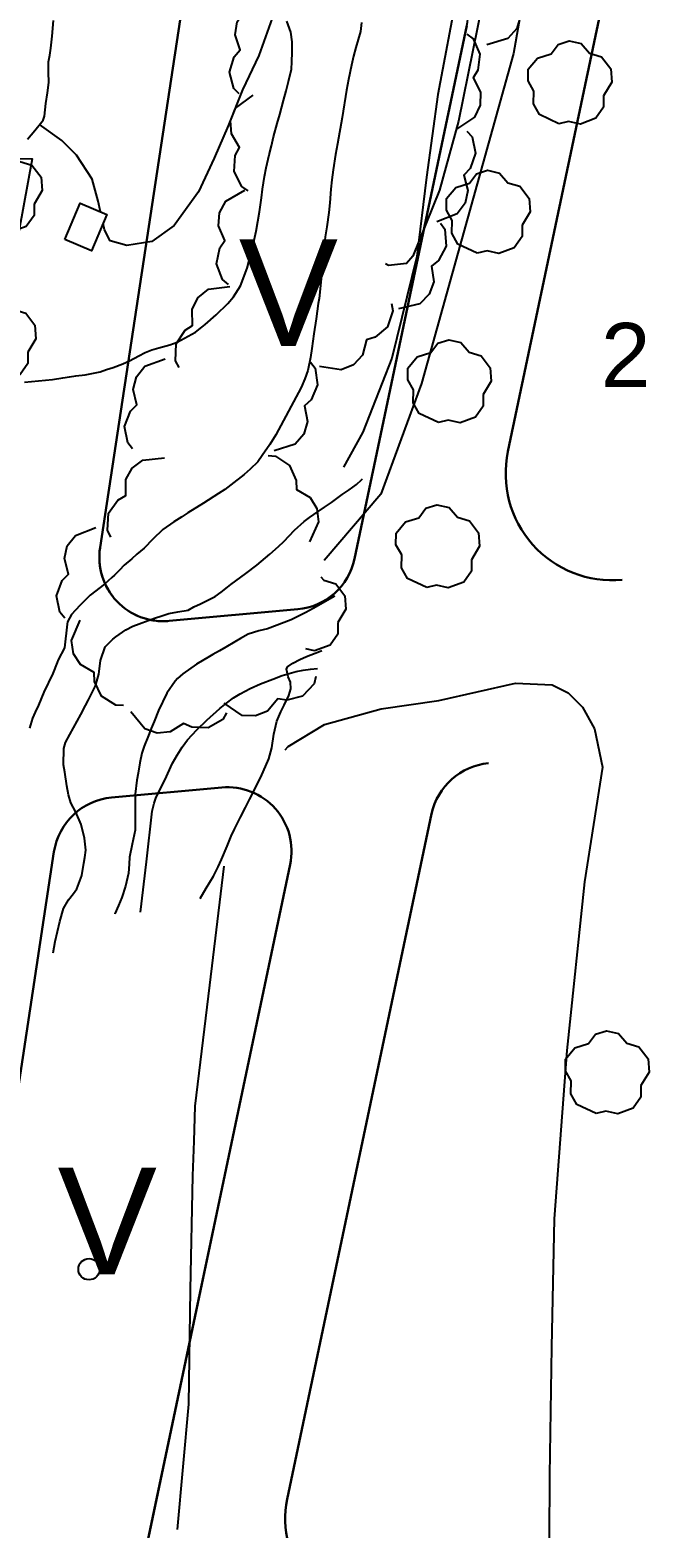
# Model space of a CAD drawing. Extents: x 483350 to 484165, y 4631134 to 4631561.
# Drawn here: x 484135.6 to 484164.6, y 4631309.8 to 4631380 of the extents above; entities that cross this region are included whole.
import ezdxf

# ---------------------------------------------------------------- set-up
doc = ezdxf.new("R2010")
doc.units = 0
doc.header["$MEASUREMENT"] = 0
for name, color, linetype, plot in [('1000_corbes', 35, 'Continuous', False), ('1000_corbes mestres', 37, 'Continuous', False), ('_arees', 31, 'Continuous', False)]:
    doc.layers.add(name, color=color, linetype=linetype, plot=plot)
doc.layers.add('_POUM POLIGON', color=5, linetype='Continuous', lineweight=30)
for name, color, linetype in [('_TEXT ALÇADA', 10, 'Continuous'), ('_txt claus 1000', 255, 'Continuous'), ('camins', 252, 'Continuous'), ('corbes_ nivell', 35, 'Continuous'), ('illes', 252, 'Continuous'), ('parcel.les', 252, 'Continuous'), ('topo', 252, 'Continuous'), ('voreres', 252, 'Continuous')]:
    doc.layers.add(name, color=color, linetype=linetype)
doc.layers.add('vegetació_ boscos', color=7, linetype='Continuous', true_color=0x8bb078)
doc.layers.add('vegetació_arbres', color=7, linetype='Continuous', true_color=0x8bb078)
doc.styles.add('1000SW25', font='arial.ttf', dxfattribs={"height": 2.5})
doc.styles.add('1000SW50', font='swissl.ttf', dxfattribs={"height": 5})

msp = doc.modelspace()

# ---------------------------------------------------------------- linework, layer by layer
at = {"layer": '1000_corbes', "extrusion": (0, 0, -1)}
msp.add_lwpolyline([(-484159.883, 4631405.86), (-484160.568, 4631402.905), (-484160.515, 4631399.741), (-484160.006, 4631396.612), (-484159.278, 4631393.358), (-484158.047, 4631389.102), (-484156.724, 4631385.1), (-484155.641, 4631381.89), (-484154.714, 4631377.009), (-484154.186, 4631373.122), (-484153.737, 4631369.4), (-484152.558, 4631364.636), (-484151.198, 4631361.171), (-484150.294, 4631359.524)], dxfattribs=at)
at = {"layer": '1000_corbes', "flags": 128}
for points in [[(484135.343, 4631363.515), (484136.664, 4631363.644), (484137.142, 4631363.72), (484137.454, 4631363.767), (484137.752, 4631363.811), (484138.183, 4631363.859), (484138.897, 4631364.001), (484139.192, 4631364.107), (484139.493, 4631364.208), (484139.954, 4631364.38), (484140.261, 4631364.517), (484140.699, 4631364.753), (484140.994, 4631364.901), (484141.305, 4631365.025), (484141.637, 4631365.125), (484142.151, 4631365.265), (484142.504, 4631365.388), (484143.357, 4631365.864), (484143.662, 4631366.095), (484143.812, 4631366.213), (484144.323, 4631366.673), (484144.87, 4631367.198), (484145.139, 4631367.52), (484145.464, 4631368.025), (484145.78, 4631368.854), (484145.939, 4631369.449), (484146.046, 4631369.891), (484146.202, 4631370.59), (484146.285, 4631371.053), (484146.364, 4631371.499), (484146.457, 4631372.152), (484146.506, 4631372.566), (484146.586, 4631373.156), (484146.667, 4631373.557), (484146.813, 4631374.173), (484146.919, 4631374.59), (484147.021, 4631375.014), (484147.189, 4631375.643), (484147.306, 4631376.06), (484147.484, 4631376.724), (484147.605, 4631377.169), (484147.721, 4631377.609), (484147.851, 4631378.196), (484147.879, 4631378.537), (484147.886, 4631378.988), (484147.889, 4631379.47), (484147.826, 4631379.925), (484147.64, 4631380.437)], [(484135.343, 4631363.515), (484136.664, 4631363.644), (484137.142, 4631363.72), (484137.454, 4631363.767), (484137.752, 4631363.811), (484138.183, 4631363.859), (484138.897, 4631364.001), (484139.192, 4631364.107), (484139.493, 4631364.208), (484139.954, 4631364.38), (484140.261, 4631364.517), (484140.699, 4631364.753), (484140.994, 4631364.901), (484141.305, 4631365.025), (484141.637, 4631365.125), (484142.151, 4631365.265), (484142.504, 4631365.388), (484143.357, 4631365.864), (484143.662, 4631366.095), (484143.812, 4631366.213), (484144.323, 4631366.673), (484144.87, 4631367.198), (484145.139, 4631367.52), (484145.464, 4631368.025), (484145.78, 4631368.854), (484145.939, 4631369.449), (484146.046, 4631369.891), (484146.202, 4631370.59), (484146.285, 4631371.053), (484146.364, 4631371.499), (484146.457, 4631372.152), (484146.506, 4631372.566), (484146.586, 4631373.156), (484146.667, 4631373.557), (484146.813, 4631374.173), (484146.919, 4631374.59), (484147.021, 4631375.014), (484147.189, 4631375.643), (484147.306, 4631376.06), (484147.484, 4631376.724), (484147.605, 4631377.169), (484147.721, 4631377.609), (484147.851, 4631378.196), (484147.879, 4631378.537), (484147.886, 4631378.988), (484147.889, 4631379.47), (484147.826, 4631379.925), (484147.64, 4631380.437)], [(484136.685, 4631336.766), (484136.777, 4631337.298), (484136.997, 4631338.224), (484137.168, 4631338.845), (484137.405, 4631339.251), (484137.641, 4631339.549), (484137.792, 4631339.764), (484138.025, 4631340.382), (484138.131, 4631340.966), (484138.176, 4631341.231), (484138.215, 4631341.573), (484138.16, 4631342.134), (484138.002, 4631342.783), (484137.748, 4631343.35), (484137.521, 4631343.792), (484137.402, 4631344.173), (484137.323, 4631344.594), (484137.23, 4631345.238), (484137.173, 4631345.569), (484137.186, 4631346.349), (484137.273, 4631346.625), (484137.469, 4631346.998), (484137.989, 4631347.934), (484138.205, 4631348.353), (484138.347, 4631348.63), (484138.666, 4631349.284), (484138.825, 4631349.819), (484138.847, 4631349.95), (484138.913, 4631350.467), (484139.131, 4631351.115), (484139.478, 4631351.465), (484139.625, 4631351.58), (484140.087, 4631351.902), (484140.415, 4631352.075), (484141.435, 4631352.448), (484141.78, 4631352.563), (484142.109, 4631352.665), (484142.535, 4631352.755), (484143.018, 4631352.826), (484143.273, 4631352.989), (484143.597, 4631353.122), (484144.279, 4631353.472), (484144.557, 4631353.674), (484144.862, 4631353.905), (484145.02, 4631354.032), (484145.718, 4631354.545), (484146.227, 4631354.943), (484146.84, 4631355.445), (484147.254, 4631355.815), (484147.494, 4631356.051), (484147.747, 4631356.308), (484147.994, 4631356.57), (484148.457, 4631356.977), (484148.702, 4631357.165), (484149.114, 4631357.456), (484149.412, 4631357.656), (484149.735, 4631357.882), (484150.239, 4631358.251), (484150.559, 4631358.475), (484150.911, 4631358.723), (484151.144, 4631358.933), (484151.178, 4631358.98)], [(484136.685, 4631336.766), (484136.777, 4631337.298), (484136.997, 4631338.224), (484137.168, 4631338.845), (484137.405, 4631339.251), (484137.641, 4631339.549), (484137.792, 4631339.764), (484138.025, 4631340.382), (484138.131, 4631340.966), (484138.176, 4631341.231), (484138.215, 4631341.573), (484138.16, 4631342.134), (484138.002, 4631342.783), (484137.748, 4631343.35), (484137.521, 4631343.792), (484137.402, 4631344.173), (484137.323, 4631344.594), (484137.23, 4631345.238), (484137.173, 4631345.569), (484137.186, 4631346.349), (484137.273, 4631346.625), (484137.469, 4631346.998), (484137.989, 4631347.934), (484138.205, 4631348.353), (484138.347, 4631348.63), (484138.666, 4631349.284), (484138.825, 4631349.819), (484138.847, 4631349.95), (484138.913, 4631350.467), (484139.131, 4631351.115), (484139.478, 4631351.465), (484139.625, 4631351.58), (484140.087, 4631351.902), (484140.415, 4631352.075), (484141.435, 4631352.448), (484141.78, 4631352.563), (484142.109, 4631352.665), (484142.535, 4631352.755), (484143.018, 4631352.826), (484143.273, 4631352.989), (484143.597, 4631353.122), (484144.279, 4631353.472), (484144.557, 4631353.674), (484144.862, 4631353.905), (484145.02, 4631354.032), (484145.718, 4631354.545), (484146.227, 4631354.943), (484146.84, 4631355.445), (484147.254, 4631355.815), (484147.494, 4631356.051), (484147.747, 4631356.308), (484147.994, 4631356.57), (484148.457, 4631356.977), (484148.702, 4631357.165), (484149.114, 4631357.456), (484149.412, 4631357.656), (484149.735, 4631357.882), (484150.239, 4631358.251), (484150.559, 4631358.475), (484150.911, 4631358.723), (484151.144, 4631358.933), (484151.178, 4631358.98)], [(484149.884, 4631353.486), (484149.857, 4631353.469), (484149.011, 4631352.977), (484148.705, 4631352.806), (484148.534, 4631352.723), (484147.838, 4631352.381), (484146.728, 4631351.949), (484146.331, 4631351.854), (484145.832, 4631351.695), (484145.465, 4631351.503), (484145.207, 4631351.348), (484144.788, 4631351.085), (484144.482, 4631350.913), (484144.166, 4631350.741), (484144.009, 4631350.651), (484143.413, 4631350.299), (484142.763, 4631349.84), (484142.522, 4631349.621), (484142.41, 4631349.496), (484142.009, 4631348.931), (484141.621, 4631348.118), (484141.421, 4631347.609), (484141.288, 4631347.282), (484141.155, 4631346.955), (484140.955, 4631346.457), (484140.848, 4631346.123), (484140.75, 4631345.668), (484140.676, 4631345.179), (484140.617, 4631344.851), (484140.532, 4631344.195), (484140.528, 4631343.688), (484140.533, 4631342.51), (484140.392, 4631341.851), (484140.259, 4631341.243), (484140.256, 4631340.923), (484140.216, 4631340.496), (484140.072, 4631339.894), (484139.908, 4631339.358), (484139.749, 4631338.973), (484139.571, 4631338.596), (484139.572, 4631338.585)], [(484149.884, 4631353.486), (484149.857, 4631353.469), (484149.011, 4631352.977), (484148.705, 4631352.806), (484148.534, 4631352.723), (484147.838, 4631352.381), (484146.728, 4631351.949), (484146.331, 4631351.854), (484145.832, 4631351.695), (484145.465, 4631351.503), (484145.207, 4631351.348), (484144.788, 4631351.085), (484144.482, 4631350.913), (484144.166, 4631350.741), (484144.009, 4631350.651), (484143.413, 4631350.299), (484142.763, 4631349.84), (484142.522, 4631349.621), (484142.41, 4631349.496), (484142.009, 4631348.931), (484141.621, 4631348.118), (484141.421, 4631347.609), (484141.288, 4631347.282), (484141.155, 4631346.955), (484140.955, 4631346.457), (484140.848, 4631346.123), (484140.75, 4631345.668), (484140.676, 4631345.179), (484140.617, 4631344.851), (484140.532, 4631344.195), (484140.528, 4631343.688), (484140.533, 4631342.51), (484140.392, 4631341.851), (484140.259, 4631341.243), (484140.256, 4631340.923), (484140.216, 4631340.496), (484140.072, 4631339.894), (484139.908, 4631339.358), (484139.749, 4631338.973), (484139.571, 4631338.596), (484139.572, 4631338.585)], [(484143.58, 4631339.306), (484143.86, 4631339.797), (484144.197, 4631340.35), (484144.419, 4631340.801), (484144.574, 4631341.14), (484144.847, 4631341.766), (484145.038, 4631342.229), (484145.188, 4631342.563), (484145.462, 4631343.118), (484145.699, 4631343.572), (484145.889, 4631343.945), (484146.212, 4631344.596), (484146.471, 4631345.111), (484146.64, 4631345.491), (484146.791, 4631345.862), (484146.934, 4631346.368), (484147.037, 4631347.007), (484147.177, 4631347.629), (484147.361, 4631348.067), (484147.509, 4631348.369), (484147.729, 4631348.828), (484147.829, 4631349.131), (484147.813, 4631349.447), (484147.709, 4631349.702), (484147.624, 4631350.063), (484147.67, 4631350.173), (484147.924, 4631350.348), (484148.241, 4631350.509), (484148.56, 4631350.647), (484149.176, 4631350.889), (484149.282, 4631350.929)], [(484143.58, 4631339.306), (484143.86, 4631339.797), (484144.197, 4631340.35), (484144.419, 4631340.801), (484144.574, 4631341.14), (484144.847, 4631341.766), (484145.038, 4631342.229), (484145.188, 4631342.563), (484145.462, 4631343.118), (484145.699, 4631343.572), (484145.889, 4631343.945), (484146.212, 4631344.596), (484146.471, 4631345.111), (484146.64, 4631345.491), (484146.791, 4631345.862), (484146.934, 4631346.368), (484147.037, 4631347.007), (484147.177, 4631347.629), (484147.361, 4631348.067), (484147.509, 4631348.369), (484147.729, 4631348.828), (484147.829, 4631349.131), (484147.813, 4631349.447), (484147.709, 4631349.702), (484147.624, 4631350.063), (484147.67, 4631350.173), (484147.924, 4631350.348), (484148.241, 4631350.509), (484148.56, 4631350.647), (484149.176, 4631350.889), (484149.282, 4631350.929)]]:
    msp.add_lwpolyline(points, dxfattribs=at)
at = {"layer": '1000_corbes mestres', "flags": 128}
msp.add_lwpolyline([(484151.145, 4631380.383), (484151.094, 4631379.961), (484150.876, 4631379.199), (484150.769, 4631378.806), (484150.664, 4631378.378), (484150.527, 4631377.7), (484150.439, 4631377.208), (484150.229, 4631375.923), (484150.019, 4631374.685), (484149.923, 4631374.196), (484149.808, 4631373.47), (484149.747, 4631373.008), (484149.7, 4631372.567), (484149.649, 4631371.918), (484149.607, 4631371.477), (484149.507, 4631370.792), (484149.441, 4631370.324), (484149.386, 4631369.857), (484149.333, 4631369.14), (484149.147, 4631367.44), (484149.112, 4631367.197), (484149.007, 4631366.484), (484148.897, 4631365.775), (484148.805, 4631365.099), (484148.754, 4631364.672), (484148.619, 4631364.067), (484148.484, 4631363.666), (484148.315, 4631363.264), (484147.117, 4631361.043), (484146.84, 4631360.598), (484146.486, 4631360.072), (484146.274, 4631359.784), (484145.924, 4631359.437), (484145.643, 4631359.184), (484145.02, 4631358.695), (484144.733, 4631358.491), (484144.443, 4631358.294), (484143.731, 4631357.838), (484142.998, 4631357.383), (484142.724, 4631357.21), (484142.351, 4631356.975), (484141.835, 4631356.605), (484141.355, 4631356.155), (484140.949, 4631355.74), (484140.608, 4631355.445), (484140.369, 4631355.24), (484140.014, 4631354.929), (484139.791, 4631354.7), (484139.563, 4631354.464), (484139.444, 4631354.356), (484139.092, 4631354.048), (484138.417, 4631353.526), (484137.935, 4631353.05), (484137.541, 4631352.619), (484137.354, 4631352.286), (484137.343, 4631352.178), (484137.224, 4631351.053), (484136.93, 4631350.5), (484136.88, 4631350.372), (484136.669, 4631349.851), (484136.253, 4631348.983), (484135.999, 4631348.366), (484135.846, 4631348.052), (484135.72, 4631347.757), (484135.58, 4631347.296)], dxfattribs=at)
msp.add_lwpolyline([(484151.145, 4631380.383), (484151.094, 4631379.961), (484150.876, 4631379.199), (484150.769, 4631378.806), (484150.664, 4631378.378), (484150.527, 4631377.7), (484150.439, 4631377.208), (484150.229, 4631375.923), (484150.019, 4631374.685), (484149.923, 4631374.196), (484149.808, 4631373.47), (484149.747, 4631373.008), (484149.7, 4631372.567), (484149.649, 4631371.918), (484149.607, 4631371.477), (484149.507, 4631370.792), (484149.441, 4631370.324), (484149.386, 4631369.857), (484149.333, 4631369.14), (484149.147, 4631367.44), (484149.112, 4631367.197), (484149.007, 4631366.484), (484148.897, 4631365.775), (484148.805, 4631365.099), (484148.754, 4631364.672), (484148.619, 4631364.067), (484148.484, 4631363.666), (484148.315, 4631363.264), (484147.117, 4631361.043), (484146.84, 4631360.598), (484146.486, 4631360.072), (484146.274, 4631359.784), (484145.924, 4631359.437), (484145.643, 4631359.184), (484145.02, 4631358.695), (484144.733, 4631358.491), (484144.443, 4631358.294), (484143.731, 4631357.838), (484142.998, 4631357.383), (484142.724, 4631357.21), (484142.351, 4631356.975), (484141.835, 4631356.605), (484141.355, 4631356.155), (484140.949, 4631355.74), (484140.608, 4631355.445), (484140.369, 4631355.24), (484140.014, 4631354.929), (484139.791, 4631354.7), (484139.563, 4631354.464), (484139.444, 4631354.356), (484139.092, 4631354.048), (484138.417, 4631353.526), (484137.935, 4631353.05), (484137.541, 4631352.619), (484137.354, 4631352.286), (484137.343, 4631352.178), (484137.224, 4631351.053), (484136.93, 4631350.5), (484136.88, 4631350.372), (484136.669, 4631349.851), (484136.253, 4631348.983), (484135.999, 4631348.366), (484135.846, 4631348.052), (484135.72, 4631347.757), (484135.58, 4631347.296)], dxfattribs=at)
at = {"layer": '_arees'}
msp.add_lwpolyline([(484156.076, 4631380.23, 0.465801), (484153.244, 4631383.847), (484145.864, 4631384.103, 0.380727), (484142.793, 4631381.554), (484138.886, 4631355.757, 0.458959), (484141.852, 4631352.307, 0.02266), (484142.124, 4631352.32), (484148.149, 4631352.867, 0.329351), (484150.813, 4631355.237)], format="xyb", close=True, dxfattribs=at)
at = {"layer": '_arees', "ltscale": 10}
msp.add_lwpolyline([(484147.796, 4631340.905, 0.504493), (484144.588, 4631344.511), (484139.422, 4631344.041, 0.345279), (484136.727, 4631341.503), (484131.603, 4631307.673, 0.484903), (484134.824, 4631304.235), (484137.949, 4631304.501, 0.330944), (484140.63, 4631306.872)], format="xyb", close=True, dxfattribs=at)
at = {"layer": '_POUM POLIGON'}
for p, q in [((484142.793, 4631381.554), (484138.886, 4631355.757)), ((484150.813, 4631355.237), (484156.076, 4631380.23)), ((484142.124, 4631352.32), (484148.149, 4631352.867)), ((484147.661, 4631311.145), (484154.427, 4631343.277)), ((484136.727, 4631341.503), (484131.603, 4631307.673)), ((484140.63, 4631306.872), (484147.796, 4631340.905))]:
    msp.add_line(p, q, dxfattribs=at)
at = {"layer": '_POUM POLIGON', "linetype": 'Continuous'}
msp.add_line((484144.588, 4631344.511), (484139.422, 4631344.041), dxfattribs=at)
at = {"layer": '_POUM POLIGON', "flags": 128}
msp.add_lwpolyline([(484158.002, 4631360.258), (484164.153, 4631389.472), (484137.982, 4631390.379)], dxfattribs=at)
at = {"layer": '_POUM POLIGON'}
for centre, radius, start, end in [((484162.895, 4631359.228), 5, 168.10982, 275.19232), ((484141.852, 4631355.307), 3, 171.38718, 275.19232), ((484147.878, 4631355.855), 3, 275.19232, 348.10982), ((484157.362, 4631342.659), 3, 95.19232, 168.10982), ((484152.065, 4631310.218), 4.5, 168.10982, 274.86316)]:
    msp.add_arc(centre, radius, start, end, dxfattribs=at)
at = {"layer": '_POUM POLIGON', "linetype": 'Continuous'}
for centre, start, end in [((484144.86, 4631341.523), 348.10982, 95.19232), ((484139.693, 4631341.053), 95.19232, 171.38718)]:
    msp.add_arc(centre, 3, start, end, dxfattribs=at)
at = {"layer": 'camins', "flags": 128}
for points in [[(484146.958, 4631380.574), (484146.329, 4631378.836), (484145.568, 4631377.213), (484144.888, 4631375.526), (484144.237, 4631374.014), (484143.492, 4631372.445), (484142.366, 4631370.854), (484141.306, 4631370.107), (484140.141, 4631369.919), (484139.359, 4631370.138), (484139.094, 4631370.657), (484139.027, 4631370.956)], [(484146.958, 4631380.574), (484146.329, 4631378.836), (484145.568, 4631377.213), (484144.888, 4631375.526), (484144.237, 4631374.014), (484143.492, 4631372.445), (484142.366, 4631370.854), (484141.306, 4631370.107), (484140.141, 4631369.919), (484139.359, 4631370.138), (484139.094, 4631370.657), (484139.027, 4631370.956)], [(484138.904, 4631371.501), (484138.791, 4631372.006), (484138.51, 4631373.034), (484137.786, 4631374.154), (484137.09, 4631374.851), (484136.053, 4631375.591)], [(484138.904, 4631371.501), (484138.791, 4631372.006), (484138.51, 4631373.034), (484137.786, 4631374.154), (484137.09, 4631374.851), (484136.053, 4631375.591)], [(484140.777, 4631338.668), (484141.055, 4631341.033), (484141.333, 4631343.398), (484141.419, 4631343.778), (484141.523, 4631344.052), (484141.914, 4631344.856), (484142.287, 4631345.648), (484142.494, 4631346.033), (484142.728, 4631346.406), (484142.991, 4631346.75), (484143.428, 4631347.221), (484143.896, 4631347.668), (484144.501, 4631348.213), (484144.815, 4631348.47), (484145.144, 4631348.713), (484145.446, 4631348.907), (484145.915, 4631349.156), (484146.407, 4631349.369), (484146.983, 4631349.597), (484147.417, 4631349.756), (484148.077, 4631349.95), (484148.412, 4631350.018), (484148.753, 4631350.061), (484149.084, 4631350.089)], [(484140.777, 4631338.668), (484141.055, 4631341.033), (484141.333, 4631343.398), (484141.419, 4631343.778), (484141.523, 4631344.052), (484141.914, 4631344.856), (484142.287, 4631345.648), (484142.494, 4631346.033), (484142.728, 4631346.406), (484142.991, 4631346.75), (484143.428, 4631347.221), (484143.896, 4631347.668), (484144.501, 4631348.213), (484144.815, 4631348.47), (484145.144, 4631348.713), (484145.446, 4631348.907), (484145.915, 4631349.156), (484146.407, 4631349.369), (484146.983, 4631349.597), (484147.417, 4631349.756), (484148.077, 4631349.95), (484148.412, 4631350.018), (484148.753, 4631350.061), (484149.084, 4631350.089)]]:
    msp.add_lwpolyline(points, dxfattribs=at)
at = {"layer": 'corbes_ nivell', "linetype": 'Continuous', "flags": 128}
msp.add_lwpolyline([(484159.22, 4631391.58), (484159.33, 4631391.34), (484159.81, 4631387.74), (484158.26, 4631378.93), (484153.95, 4631363.45), (484152.04, 4631358.26), (484149.394, 4631355.161)], dxfattribs=at)
at = {"layer": 'illes', "flags": 128}
msp.add_lwpolyline([(484070.895, 4631376.314), (484082.752, 4631375.814), (484101.226, 4631375.035), (484116.318, 4631374.36), (484131.619, 4631374.094), (484135.703, 4631373.986), (484133.831, 4631363.83), (484132.229, 4631351.87), (484119.491, 4631350.365), (484119.49, 4631350.307), (484106.672, 4631349.269), (484104.888, 4631349.115), (484104.915, 4631348.742), (484100.31, 4631348.351), (484100.292, 4631348.899), (484094.39, 4631348.39), (484089.382, 4631347.918), (484089.375, 4631347.695), (484086.712, 4631347.488), (484086.736, 4631347.203), (484084.9, 4631347.161), (484084.901, 4631347.495), (484080.208, 4631347.052), (484075.643, 4631346.586)], dxfattribs=at)
msp.add_lwpolyline([(484070.895, 4631376.314), (484082.752, 4631375.814), (484101.226, 4631375.035), (484116.318, 4631374.36), (484131.619, 4631374.094), (484135.703, 4631373.986), (484133.831, 4631363.83), (484132.229, 4631351.87), (484119.491, 4631350.365), (484119.49, 4631350.307), (484106.672, 4631349.269), (484104.888, 4631349.115), (484104.915, 4631348.742), (484100.31, 4631348.351), (484100.292, 4631348.899), (484094.39, 4631348.39), (484089.382, 4631347.918), (484089.375, 4631347.695), (484086.712, 4631347.488), (484086.736, 4631347.203), (484084.9, 4631347.161), (484084.901, 4631347.495), (484080.208, 4631347.052), (484075.643, 4631346.586)], dxfattribs=at)
at = {"layer": 'parcel.les', "flags": 128}
msp.add_lwpolyline([(484116.318, 4631374.36), (484131.619, 4631374.094), (484135.703, 4631373.986), (484133.831, 4631363.83), (484132.229, 4631351.87), (484119.491, 4631350.365)], dxfattribs=at)
msp.add_lwpolyline([(484116.318, 4631374.36), (484131.619, 4631374.094), (484135.703, 4631373.986), (484133.831, 4631363.83), (484132.229, 4631351.87), (484119.491, 4631350.365)], dxfattribs=at)
at = {"layer": 'topo'}
for p, q in [((484137.238, 4631370.2), (484137.96, 4631371.902)), ((484137.96, 4631371.902), (484139.204, 4631371.374)), ((484139.204, 4631371.374), (484138.482, 4631369.672)), ((484138.482, 4631369.672), (484137.238, 4631370.2))]:
    msp.add_line(p, q, dxfattribs=at)
at = {"layer": 'topo', "flags": 128}
msp.add_lwpolyline([(484137.238, 4631370.2), (484137.96, 4631371.902), (484139.204, 4631371.374), (484138.482, 4631369.672), (484137.238, 4631370.2)], dxfattribs=at)
at = {"layer": 'topo', "linetype": 'Continuous', "flags": 128}
for points in [[(484147.559, 4631346.276), (484147.7, 4631346.43), (484149.41, 4631347.47), (484152.06, 4631348.2), (484154.76, 4631348.59), (484158.35, 4631349.41), (484160.08, 4631349.32), (484160.83, 4631348.95), (484161.49, 4631348.28), (484162.06, 4631347.26), (484162.43, 4631345.47), (484161.59, 4631340.09), (484160.76, 4631332.19), (484160.17, 4631324.29), (484160.05, 4631318.28), (484159.95, 4631312.27), (484159.93, 4631309.28)], [(484143.04, 4631315.61), (484143.12, 4631320.96), (484143.23, 4631326.3), (484143.29, 4631327.94), (484143.35, 4631329.57), (484144.03, 4631335.25), (484144.698, 4631340.823)], [(484142.51, 4631309.72), (484143.04, 4631315.61)]]:
    msp.add_lwpolyline(points, dxfattribs=at)
at = {"layer": 'topo'}
msp.add_circle((484138.373, 4631321.93), 0.5, dxfattribs=at)
at = {"layer": 'vegetació_ boscos', "flags": 128}
for points in [[(484163.292, 4631405.795), (484163.12, 4631405.28), (484162.03, 4631401.23), (484160.21, 4631395.13), (484158.49, 4631389), (484157.03, 4631382.39), (484155.69, 4631375.75), (484154.8, 4631372.51), (484153.55, 4631369.43), (484153.24, 4631369.08), (484152.41, 4631368.99), (484152.263, 4631369.061)], [(484158.77, 4631383.452), (484158.988, 4631383.168), (484159.088, 4631382.382), (484158.772, 4631381.69), (484158.456, 4631381.407), (484158.592, 4631380.675), (484158.413, 4631380.091), (484157.994, 4631379.622), (484157.014, 4631379.328)], [(484158.77, 4631383.452), (484158.988, 4631383.168), (484159.088, 4631382.382), (484158.772, 4631381.69), (484158.456, 4631381.407), (484158.592, 4631380.675), (484158.413, 4631380.091), (484157.994, 4631379.622), (484157.014, 4631379.328)], [(484145.408, 4631377.028), (484145.154, 4631377.281), (484144.95, 4631378.047), (484145.171, 4631378.774), (484145.447, 4631379.096), (484145.215, 4631379.803), (484145.315, 4631380.406), (484145.668, 4631380.927), (484146.6, 4631381.349)], [(484145.408, 4631377.028), (484145.154, 4631377.281), (484144.95, 4631378.047), (484145.171, 4631378.774), (484145.447, 4631379.096), (484145.215, 4631379.803), (484145.315, 4631380.406), (484145.668, 4631380.927), (484146.6, 4631381.349)], [(484156.076, 4631379.825), (484156.367, 4631379.617), (484156.69, 4631378.893), (484156.588, 4631378.14), (484156.367, 4631377.778), (484156.709, 4631377.117), (484156.707, 4631376.505), (484156.441, 4631375.935), (484155.589, 4631375.37)], [(484156.076, 4631379.825), (484156.367, 4631379.617), (484156.69, 4631378.893), (484156.588, 4631378.14), (484156.367, 4631377.778), (484156.709, 4631377.117), (484156.707, 4631376.505), (484156.441, 4631375.935), (484155.589, 4631375.37)], [(484145.833, 4631372.493), (484145.53, 4631372.684), (484145.164, 4631373.387), (484145.221, 4631374.145), (484145.42, 4631374.52), (484145.039, 4631375.159), (484145.005, 4631375.77), (484145.236, 4631376.355), (484146.054, 4631376.969)], [(484145.833, 4631372.493), (484145.53, 4631372.684), (484145.164, 4631373.387), (484145.221, 4631374.145), (484145.42, 4631374.52), (484145.039, 4631375.159), (484145.005, 4631375.77), (484145.236, 4631376.355), (484146.054, 4631376.969)], [(484156.08, 4631375.285), (484156.32, 4631375.02), (484156.483, 4631374.244), (484156.224, 4631373.53), (484155.932, 4631373.222), (484156.127, 4631372.504), (484155.995, 4631371.907), (484155.615, 4631371.405), (484154.662, 4631371.033)], [(484156.08, 4631375.285), (484156.32, 4631375.02), (484156.483, 4631374.244), (484156.224, 4631373.53), (484155.932, 4631373.222), (484156.127, 4631372.504), (484155.995, 4631371.907), (484155.615, 4631371.405), (484154.662, 4631371.033)], [(484144.906, 4631368.096), (484144.629, 4631368.322), (484144.35, 4631369.064), (484144.498, 4631369.81), (484144.741, 4631370.158), (484144.44, 4631370.839), (484144.479, 4631371.449), (484144.779, 4631372.002), (484145.665, 4631372.514)], [(484144.906, 4631368.096), (484144.629, 4631368.322), (484144.35, 4631369.064), (484144.498, 4631369.81), (484144.741, 4631370.158), (484144.44, 4631370.839), (484144.479, 4631371.449), (484144.779, 4631372.002), (484145.665, 4631372.514)], [(484154.841, 4631370.976), (484155.044, 4631370.681), (484155.104, 4631369.891), (484154.754, 4631369.216), (484154.424, 4631368.95), (484154.522, 4631368.212), (484154.314, 4631367.637), (484153.871, 4631367.19), (484152.878, 4631366.946)], [(484154.841, 4631370.976), (484155.044, 4631370.681), (484155.104, 4631369.891), (484154.754, 4631369.216), (484154.424, 4631368.95), (484154.522, 4631368.212), (484154.314, 4631367.637), (484153.871, 4631367.19), (484152.878, 4631366.946)], [(484142.597, 4631364.206), (484142.426, 4631364.521), (484142.45, 4631365.313), (484142.87, 4631365.947), (484143.226, 4631366.177), (484143.205, 4631366.921), (484143.473, 4631367.47), (484143.961, 4631367.869), (484144.974, 4631368.006)], [(484142.597, 4631364.206), (484142.426, 4631364.521), (484142.45, 4631365.313), (484142.87, 4631365.947), (484143.226, 4631366.177), (484143.205, 4631366.921), (484143.473, 4631367.47), (484143.961, 4631367.869), (484144.974, 4631368.006)], [(484152.538, 4631367.209), (484152.612, 4631366.859), (484152.363, 4631366.107), (484151.779, 4631365.619), (484151.372, 4631365.501), (484151.179, 4631364.782), (484150.765, 4631364.332), (484150.185, 4631364.09), (484149.174, 4631364.247)], [(484152.538, 4631367.209), (484152.612, 4631366.859), (484152.363, 4631366.107), (484151.779, 4631365.619), (484151.372, 4631365.501), (484151.179, 4631364.782), (484150.765, 4631364.332), (484150.185, 4631364.09), (484149.174, 4631364.247)], [(484140.414, 4631360.394), (484140.18, 4631360.666), (484140.037, 4631361.445), (484140.315, 4631362.153), (484140.615, 4631362.453), (484140.439, 4631363.176), (484140.586, 4631363.769), (484140.979, 4631364.261), (484141.941, 4631364.608)], [(484140.414, 4631360.394), (484140.18, 4631360.666), (484140.037, 4631361.445), (484140.315, 4631362.153), (484140.615, 4631362.453), (484140.439, 4631363.176), (484140.586, 4631363.769), (484140.979, 4631364.261), (484141.941, 4631364.608)], [(484148.742, 4631364.45), (484148.965, 4631364.17), (484149.078, 4631363.385), (484148.773, 4631362.689), (484148.462, 4631362.401), (484148.61, 4631361.671), (484148.44, 4631361.084), (484148.028, 4631360.608), (484147.053, 4631360.299)], [(484148.742, 4631364.45), (484148.965, 4631364.17), (484149.078, 4631363.385), (484148.773, 4631362.689), (484148.462, 4631362.401), (484148.61, 4631361.671), (484148.44, 4631361.084), (484148.028, 4631360.608), (484147.053, 4631360.299)], [(484139.389, 4631356.255), (484139.229, 4631356.576), (484139.282, 4631357.367), (484139.724, 4631357.985), (484140.088, 4631358.202), (484140.095, 4631358.946), (484140.383, 4631359.486), (484140.884, 4631359.866), (484141.902, 4631359.967)], [(484139.389, 4631356.255), (484139.229, 4631356.576), (484139.282, 4631357.367), (484139.724, 4631357.985), (484140.088, 4631358.202), (484140.095, 4631358.946), (484140.383, 4631359.486), (484140.884, 4631359.866), (484141.902, 4631359.967)], [(484146.758, 4631360.074), (484147.115, 4631360.05), (484147.772, 4631359.606), (484148.082, 4631358.912), (484148.086, 4631358.488), (484148.726, 4631358.108), (484149.047, 4631357.587), (484149.122, 4631356.962), (484148.697, 4631356.033)], [(484146.758, 4631360.074), (484147.115, 4631360.05), (484147.772, 4631359.606), (484148.082, 4631358.912), (484148.086, 4631358.488), (484148.726, 4631358.108), (484149.047, 4631357.587), (484149.122, 4631356.962), (484148.697, 4631356.033)], [(484137.231, 4631352.459), (484136.993, 4631352.728), (484136.839, 4631353.505), (484137.106, 4631354.216), (484137.401, 4631354.521), (484137.214, 4631355.241), (484137.352, 4631355.837), (484137.738, 4631356.334), (484138.694, 4631356.696)], [(484137.231, 4631352.459), (484136.993, 4631352.728), (484136.839, 4631353.505), (484137.106, 4631354.216), (484137.401, 4631354.521), (484137.214, 4631355.241), (484137.352, 4631355.837), (484137.738, 4631356.334), (484138.694, 4631356.696)], [(484139.982, 4631348.356), (484139.624, 4631348.371), (484138.957, 4631348.799), (484138.63, 4631349.485), (484138.616, 4631349.909), (484137.968, 4631350.275), (484137.634, 4631350.787), (484137.544, 4631351.41), (484137.947, 4631352.35)], [(484139.982, 4631348.356), (484139.624, 4631348.371), (484138.957, 4631348.799), (484138.63, 4631349.485), (484138.616, 4631349.909), (484137.968, 4631350.275), (484137.634, 4631350.787), (484137.544, 4631351.41), (484137.947, 4631352.35)], [(484148.998, 4631349.722), (484148.917, 4631349.373), (484148.373, 4631348.797), (484147.638, 4631348.602), (484147.219, 4631348.667), (484146.74, 4631348.097), (484146.174, 4631347.865), (484145.546, 4631347.891), (484144.697, 4631348.462)], [(484148.998, 4631349.722), (484148.917, 4631349.373), (484148.373, 4631348.797), (484147.638, 4631348.602), (484147.219, 4631348.667), (484146.74, 4631348.097), (484146.174, 4631347.865), (484145.546, 4631347.891), (484144.697, 4631348.462)], [(484144.815, 4631348.006), (484144.635, 4631347.697), (484143.946, 4631347.306), (484143.186, 4631347.335), (484142.804, 4631347.52), (484142.179, 4631347.116), (484141.57, 4631347.06), (484140.977, 4631347.27), (484140.333, 4631348.064)], [(484144.815, 4631348.006), (484144.635, 4631347.697), (484143.946, 4631347.306), (484143.186, 4631347.335), (484142.804, 4631347.52), (484142.179, 4631347.116), (484141.57, 4631347.06), (484140.977, 4631347.27), (484140.333, 4631348.064)]]:
    msp.add_lwpolyline(points, dxfattribs=at)
at = {"layer": 'vegetació_arbres', "extrusion": (0, 0, -1)}
for p, q in [((484149.235, 4631354.392), (484149.372, 4631354.233)), ((484149.372, 4631354.233), (484149.934, 4631354.068)), ((484149.934, 4631354.068), (484150.36, 4631353.499)), ((484150.36, 4631353.499), (484150.408, 4631352.873)), ((484150.408, 4631352.873), (484150.031, 4631352.243)), ((484150.031, 4631352.243), (484150.031, 4631351.707)), ((484150.031, 4631351.707), (484149.667, 4631351.186)), ((484148.943, 4631350.918), (484148.537, 4631351.011)), ((484149.667, 4631351.186), (484148.943, 4631350.918))]:
    msp.add_line(p, q, dxfattribs=at)
at = {"layer": 'vegetació_arbres', "flags": 128}
for points in [[(484160.389, 4631375.633), (484159.481, 4631376.057), (484159.199, 4631376.565), (484159.22, 4631377.162), (484158.946, 4631377.642), (484158.953, 4631378.192), (484159.386, 4631378.713), (484160.024, 4631378.912), (484160.353, 4631379.351), (484160.868, 4631379.517), (484161.438, 4631379.386), (484161.829, 4631378.933), (484162.391, 4631378.768), (484162.817, 4631378.199), (484162.865, 4631377.573), (484162.488, 4631376.943), (484162.488, 4631376.407), (484162.124, 4631375.886), (484161.4, 4631375.618), (484160.847, 4631375.744), (484160.389, 4631375.633)], [(484133.691, 4631370.558), (484132.783, 4631370.982), (484132.501, 4631371.49), (484132.523, 4631372.088), (484132.247, 4631372.568), (484132.255, 4631373.116), (484132.687, 4631373.638), (484133.327, 4631373.836), (484133.655, 4631374.276), (484134.171, 4631374.442), (484134.739, 4631374.312), (484135.131, 4631373.858), (484135.693, 4631373.692), (484136.119, 4631373.124), (484136.167, 4631372.498), (484135.791, 4631371.868), (484135.791, 4631371.332), (484135.427, 4631370.812), (484134.703, 4631370.544), (484134.149, 4631370.668), (484133.691, 4631370.558)], [(484133.691, 4631370.558), (484132.783, 4631370.982), (484132.501, 4631371.49), (484132.523, 4631372.088), (484132.247, 4631372.568), (484132.255, 4631373.116), (484132.687, 4631373.638), (484133.327, 4631373.836), (484133.655, 4631374.276), (484134.171, 4631374.442), (484134.739, 4631374.312), (484135.131, 4631373.858), (484135.693, 4631373.692), (484136.119, 4631373.124), (484136.167, 4631372.498), (484135.791, 4631371.868), (484135.791, 4631371.332), (484135.427, 4631370.812), (484134.703, 4631370.544), (484134.149, 4631370.668), (484133.691, 4631370.558)], [(484156.564, 4631369.565), (484155.656, 4631369.989), (484155.374, 4631370.497), (484155.395, 4631371.094), (484155.121, 4631371.574), (484155.128, 4631372.124), (484155.561, 4631372.645), (484156.199, 4631372.844), (484156.528, 4631373.283), (484157.043, 4631373.449), (484157.613, 4631373.318), (484158.004, 4631372.865), (484158.566, 4631372.7), (484158.992, 4631372.131), (484159.04, 4631371.505), (484158.663, 4631370.875), (484158.663, 4631370.339), (484158.299, 4631369.818), (484157.575, 4631369.55), (484157.022, 4631369.676), (484156.564, 4631369.565)], [(484133.404, 4631363.615), (484132.496, 4631364.039), (484132.214, 4631364.547), (484132.236, 4631365.145), (484131.96, 4631365.625), (484131.968, 4631366.173), (484132.4, 4631366.695), (484133.04, 4631366.893), (484133.368, 4631367.333), (484133.884, 4631367.499), (484134.452, 4631367.369), (484134.844, 4631366.915), (484135.406, 4631366.749), (484135.832, 4631366.181), (484135.88, 4631365.555), (484135.504, 4631364.925), (484135.504, 4631364.389), (484135.14, 4631363.869), (484134.416, 4631363.601), (484133.862, 4631363.725), (484133.404, 4631363.615)], [(484133.404, 4631363.615), (484132.496, 4631364.039), (484132.214, 4631364.547), (484132.236, 4631365.145), (484131.96, 4631365.625), (484131.968, 4631366.173), (484132.4, 4631366.695), (484133.04, 4631366.893), (484133.368, 4631367.333), (484133.884, 4631367.499), (484134.452, 4631367.369), (484134.844, 4631366.915), (484135.406, 4631366.749), (484135.832, 4631366.181), (484135.88, 4631365.555), (484135.504, 4631364.925), (484135.504, 4631364.389), (484135.14, 4631363.869), (484134.416, 4631363.601), (484133.862, 4631363.725), (484133.404, 4631363.615)], [(484154.746, 4631361.62), (484153.838, 4631362.044), (484153.556, 4631362.552), (484153.577, 4631363.149), (484153.303, 4631363.629), (484153.31, 4631364.179), (484153.743, 4631364.7), (484154.381, 4631364.899), (484154.71, 4631365.338), (484155.225, 4631365.504), (484155.795, 4631365.373), (484156.186, 4631364.92), (484156.748, 4631364.755), (484157.174, 4631364.186), (484157.222, 4631363.56), (484156.845, 4631362.93), (484156.845, 4631362.394), (484156.481, 4631361.873), (484155.757, 4631361.605), (484155.204, 4631361.731), (484154.746, 4631361.62)], [(484154.196, 4631353.884), (484153.288, 4631354.308), (484153.006, 4631354.816), (484153.027, 4631355.413), (484152.753, 4631355.893), (484152.76, 4631356.443), (484153.193, 4631356.964), (484153.831, 4631357.163), (484154.16, 4631357.602), (484154.675, 4631357.768), (484155.245, 4631357.637), (484155.636, 4631357.184), (484156.198, 4631357.019), (484156.624, 4631356.45), (484156.672, 4631355.824), (484156.295, 4631355.194), (484156.295, 4631354.658), (484155.931, 4631354.137), (484155.207, 4631353.869), (484154.654, 4631353.995), (484154.196, 4631353.884)], [(484162.138, 4631329.225), (484161.23, 4631329.649), (484160.948, 4631330.157), (484160.969, 4631330.754), (484160.695, 4631331.234), (484160.702, 4631331.784), (484161.135, 4631332.305), (484161.773, 4631332.504), (484162.102, 4631332.943), (484162.617, 4631333.109), (484163.187, 4631332.978), (484163.578, 4631332.525), (484164.14, 4631332.36), (484164.566, 4631331.791), (484164.614, 4631331.165), (484164.237, 4631330.535), (484164.237, 4631329.999), (484163.873, 4631329.478), (484163.149, 4631329.21), (484162.596, 4631329.336), (484162.138, 4631329.225)]]:
    msp.add_lwpolyline(points, dxfattribs=at)
at = {"layer": 'voreres', "flags": 128}
msp.add_lwpolyline([(484135.489, 4631374.915), (484135.824, 4631375.316), (484136.158, 4631375.717), (484136.218, 4631375.806), (484136.283, 4631375.983), (484136.351, 4631376.577), (484136.426, 4631377.074), (484136.483, 4631377.572), (484136.477, 4631378.054), (484136.467, 4631378.295), (484136.477, 4631378.535), (484136.531, 4631378.851), (484136.583, 4631379.167), (484136.638, 4631379.732), (484136.71, 4631380.475)], dxfattribs=at)
msp.add_lwpolyline([(484135.489, 4631374.915), (484135.824, 4631375.316), (484136.158, 4631375.717), (484136.218, 4631375.806), (484136.283, 4631375.983), (484136.351, 4631376.577), (484136.426, 4631377.074), (484136.483, 4631377.572), (484136.477, 4631378.054), (484136.467, 4631378.295), (484136.477, 4631378.535), (484136.531, 4631378.851), (484136.583, 4631379.167), (484136.638, 4631379.732), (484136.71, 4631380.475)], dxfattribs=at)

# ---------------------------------------------------------------- texts
at = {"layer": '_TEXT ALÇADA', "style": '1000SW25'}
msp.add_text('2', height=3, dxfattribs=at).set_placement((484162.356, 4631363.292))
at = {"layer": '_txt claus 1000', "style": '1000SW50'}
for p in [(484145.385, 4631365.217), (484136.896, 4631321.688)]:
    msp.add_text('V', height=5, dxfattribs=at).set_placement(p)

doc.saveas('drawing.dxf')
